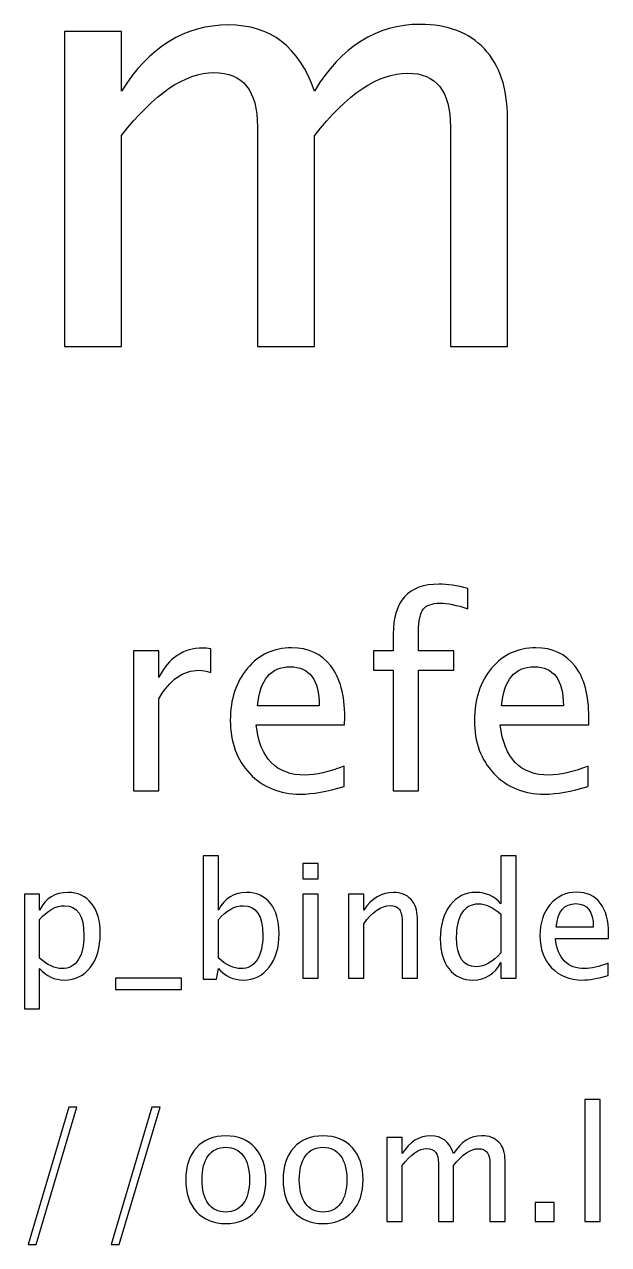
# Model space of a CAD drawing. Header units: centimetres. Extents: x -73 to 73, y -61 to 74.
# Drawn here: x -36.71 to -32.03, y 63.53 to 73.31 of the extents above; entities that cross this region are included whole.
import ezdxf

# ---------------------------------------------------------------- set-up
doc = ezdxf.new("R2010")
doc.units = ezdxf.units.CM
doc.header["$MEASUREMENT"] = 0
doc.layers.add('Layer 1', color=7, linetype='Continuous')

msp = doc.modelspace()

# ---------------------------------------------------------------- linework, layer by layer
at = {"layer": 'Layer 1'}
for points, knots in [([(-36.39032, 70.73294), (-36.39032, 70.73294), (-36.39032, 73.25707), (-36.39032, 73.25707), (-36.39032, 73.25707), (-36.39032, 73.25707), (-35.93312, 73.25707), (-35.93312, 73.25707), (-35.93312, 73.25707), (-35.93312, 73.25707), (-35.93312, 72.78002), (-35.93312, 72.78002), (-35.93312, 72.78002), (-35.71008, 73.13324), (-35.42433, 73.30945), (-35.07428, 73.30945), (-35.07428, 73.30945), (-34.73694, 73.30945), (-34.50754, 73.13324), (-34.38531, 72.78002), (-34.38531, 72.78002), (-34.16861, 73.13642), (-33.88604, 73.31422), (-33.53917, 73.31422), (-33.53917, 73.31422), (-33.31771, 73.31422), (-33.14547, 73.24913), (-33.02244, 73.11816), (-33.02244, 73.11816), (-32.89941, 72.98719), (-32.83749, 72.80383), (-32.83749, 72.56809), (-32.83749, 72.56809), (-32.83749, 72.56809), (-32.83749, 70.73294), (-32.83749, 70.73294), (-32.83749, 70.73294), (-32.83749, 70.73294), (-33.29469, 70.73294), (-33.29469, 70.73294), (-33.29469, 70.73294), (-33.29469, 70.73294), (-33.29469, 72.49268), (-33.29469, 72.49268), (-33.29469, 72.49268), (-33.29469, 72.78002), (-33.40899, 72.92369), (-33.63759, 72.92369), (-33.63759, 72.92369), (-33.87493, 72.92369), (-34.12416, 72.75621), (-34.38531, 72.42045), (-34.38531, 72.42045), (-34.38531, 72.42045), (-34.38531, 70.73294), (-34.38531, 70.73294), (-34.38531, 70.73294), (-34.38531, 70.73294), (-34.84251, 70.73294), (-34.84251, 70.73294), (-34.84251, 70.73294), (-34.84251, 70.73294), (-34.84251, 72.49427), (-34.84251, 72.49427), (-34.84251, 72.49427), (-34.84251, 72.78399), (-34.95839, 72.92845), (-35.19096, 72.92845), (-35.19096, 72.92845), (-35.42194, 72.92845), (-35.66959, 72.76018), (-35.93312, 72.42283), (-35.93312, 72.42283), (-35.93312, 72.42283), (-35.93312, 70.73294), (-35.93312, 70.73294), (-35.93312, 70.73294), (-35.93312, 70.73294), (-36.39032, 70.73294), (-36.39032, 70.73294)], [0, 0, 0, 0, 0.047619, 0.047619, 0.047619, 0.047619, 0.0952381, 0.0952381, 0.0952381, 0.0952381, 0.1428571, 0.1428571, 0.1428571, 0.1428571, 0.1904762, 0.1904762, 0.1904762, 0.1904762, 0.2380952, 0.2380952, 0.2380952, 0.2380952, 0.2857143, 0.2857143, 0.2857143, 0.2857143, 0.3333333, 0.3333333, 0.3333333, 0.3333333, 0.3809524, 0.3809524, 0.3809524, 0.3809524, 0.4285714, 0.4285714, 0.4285714, 0.4285714, 0.4761905, 0.4761905, 0.4761905, 0.4761905, 0.5238095, 0.5238095, 0.5238095, 0.5238095, 0.5714286, 0.5714286, 0.5714286, 0.5714286, 0.6190476, 0.6190476, 0.6190476, 0.6190476, 0.6666667, 0.6666667, 0.6666667, 0.6666667, 0.7142857, 0.7142857, 0.7142857, 0.7142857, 0.7619048, 0.7619048, 0.7619048, 0.7619048, 0.8095238, 0.8095238, 0.8095238, 0.8095238, 0.8571429, 0.8571429, 0.8571429, 0.8571429, 0.9047619, 0.9047619, 0.9047619, 0.9047619, 1, 1, 1, 1]), ([(-33.7535, 67.17044), (-33.7535, 67.17044), (-33.7535, 68.13987), (-33.7535, 68.13987), (-33.7535, 68.13987), (-33.7535, 68.13987), (-33.9126, 68.13987), (-33.9126, 68.13987), (-33.9126, 68.13987), (-33.9126, 68.13987), (-33.9126, 68.29228), (-33.9126, 68.29228), (-33.9126, 68.29228), (-33.9126, 68.29228), (-33.7535, 68.29228), (-33.7535, 68.29228), (-33.7535, 68.29228), (-33.7535, 68.29228), (-33.7535, 68.42668), (-33.7535, 68.42668), (-33.7535, 68.42668), (-33.7535, 68.69409), (-33.63144, 68.82779), (-33.38732, 68.82779), (-33.38732, 68.82779), (-33.31888, 68.82779), (-33.24127, 68.8165), (-33.15448, 68.79393), (-33.15448, 68.79393), (-33.15448, 68.79393), (-33.15448, 68.63094), (-33.15448, 68.63094), (-33.15448, 68.63094), (-33.24656, 68.66058), (-33.32029, 68.67539), (-33.37567, 68.67539), (-33.37567, 68.67539), (-33.44305, 68.67539), (-33.48892, 68.65952), (-33.51326, 68.62741), (-33.51326, 68.62741), (-33.53795, 68.59531), (-33.5503, 68.53569), (-33.5503, 68.44856), (-33.5503, 68.44856), (-33.5503, 68.44856), (-33.5503, 68.29228), (-33.5503, 68.29228), (-33.5503, 68.29228), (-33.5503, 68.29228), (-33.26843, 68.29228), (-33.26843, 68.29228), (-33.26843, 68.29228), (-33.26843, 68.29228), (-33.26843, 68.13987), (-33.26843, 68.13987), (-33.26843, 68.13987), (-33.26843, 68.13987), (-33.5503, 68.13987), (-33.5503, 68.13987), (-33.5503, 68.13987), (-33.5503, 68.13987), (-33.5503, 67.17044), (-33.5503, 67.17044), (-33.5503, 67.17044), (-33.5503, 67.17044), (-33.7535, 67.17044), (-33.7535, 67.17044)], [0, 0, 0, 0, 0.0555556, 0.0555556, 0.0555556, 0.0555556, 0.1111111, 0.1111111, 0.1111111, 0.1111111, 0.1666667, 0.1666667, 0.1666667, 0.1666667, 0.2222222, 0.2222222, 0.2222222, 0.2222222, 0.2777778, 0.2777778, 0.2777778, 0.2777778, 0.3333333, 0.3333333, 0.3333333, 0.3333333, 0.3888889, 0.3888889, 0.3888889, 0.3888889, 0.4444444, 0.4444444, 0.4444444, 0.4444444, 0.5, 0.5, 0.5, 0.5, 0.5555556, 0.5555556, 0.5555556, 0.5555556, 0.6111111, 0.6111111, 0.6111111, 0.6111111, 0.6666667, 0.6666667, 0.6666667, 0.6666667, 0.7222222, 0.7222222, 0.7222222, 0.7222222, 0.7777778, 0.7777778, 0.7777778, 0.7777778, 0.8333333, 0.8333333, 0.8333333, 0.8333333, 0.8888889, 0.8888889, 0.8888889, 0.8888889, 1, 1, 1, 1]), ([(-35.83701, 67.17044), (-35.83701, 67.17044), (-35.83701, 68.29228), (-35.83701, 68.29228), (-35.83701, 68.29228), (-35.83701, 68.29228), (-35.63381, 68.29228), (-35.63381, 68.29228), (-35.63381, 68.29228), (-35.63381, 68.29228), (-35.63381, 68.08026), (-35.63381, 68.08026), (-35.63381, 68.08026), (-35.55302, 68.23724), (-35.4359, 68.31556), (-35.28209, 68.31556), (-35.28209, 68.31556), (-35.26128, 68.31556), (-35.2394, 68.31379), (-35.21683, 68.31027), (-35.21683, 68.31027), (-35.21683, 68.31027), (-35.21683, 68.12012), (-35.21683, 68.12012), (-35.21683, 68.12012), (-35.2521, 68.13176), (-35.28315, 68.13776), (-35.30996, 68.13776), (-35.30996, 68.13776), (-35.43908, 68.13776), (-35.54703, 68.06156), (-35.63381, 67.90881), (-35.63381, 67.90881), (-35.63381, 67.90881), (-35.63381, 67.17044), (-35.63381, 67.17044), (-35.63381, 67.17044), (-35.63381, 67.17044), (-35.83701, 67.17044), (-35.83701, 67.17044)], [0, 0, 0, 0, 0.0909091, 0.0909091, 0.0909091, 0.0909091, 0.1818182, 0.1818182, 0.1818182, 0.1818182, 0.2727273, 0.2727273, 0.2727273, 0.2727273, 0.3636364, 0.3636364, 0.3636364, 0.3636364, 0.4545455, 0.4545455, 0.4545455, 0.4545455, 0.5454545, 0.5454545, 0.5454545, 0.5454545, 0.6363636, 0.6363636, 0.6363636, 0.6363636, 0.7272727, 0.7272727, 0.7272727, 0.7272727, 0.8181818, 0.8181818, 0.8181818, 0.8181818, 1, 1, 1, 1]), ([(-34.14756, 67.20642), (-34.28408, 67.1655), (-34.40085, 67.14504), (-34.49822, 67.14504), (-34.49822, 67.14504), (-34.66438, 67.14504), (-34.79949, 67.20007), (-34.90356, 67.30979), (-34.90356, 67.30979), (-35.00763, 67.4195), (-35.05984, 67.56167), (-35.05984, 67.73665), (-35.05984, 67.73665), (-35.05984, 67.90634), (-35.01398, 68.04568), (-34.9219, 68.15469), (-34.9219, 68.15469), (-34.82983, 68.26335), (-34.712, 68.31768), (-34.56842, 68.31768), (-34.56842, 68.31768), (-34.4326, 68.31768), (-34.32747, 68.26934), (-34.25339, 68.17268), (-34.25339, 68.17268), (-34.17931, 68.07602), (-34.14226, 67.93914), (-34.14226, 67.7617), (-34.14226, 67.7617), (-34.14226, 67.7617), (-34.14332, 67.69961), (-34.14332, 67.69961), (-34.14332, 67.69961), (-34.14332, 67.69961), (-34.85241, 67.69961), (-34.85241, 67.69961), (-34.85241, 67.69961), (-34.82277, 67.4315), (-34.69189, 67.29744), (-34.46012, 67.29744), (-34.46012, 67.29744), (-34.3751, 67.29744), (-34.27103, 67.32143), (-34.14756, 67.36941), (-34.14756, 67.36941), (-34.14756, 67.36941), (-34.14756, 67.20642), (-34.14756, 67.20642)], [0, 0, 0, 0, 0.0769231, 0.0769231, 0.0769231, 0.0769231, 0.1538462, 0.1538462, 0.1538462, 0.1538462, 0.2307692, 0.2307692, 0.2307692, 0.2307692, 0.3076923, 0.3076923, 0.3076923, 0.3076923, 0.3846154, 0.3846154, 0.3846154, 0.3846154, 0.4615385, 0.4615385, 0.4615385, 0.4615385, 0.5384615, 0.5384615, 0.5384615, 0.5384615, 0.6153846, 0.6153846, 0.6153846, 0.6153846, 0.6923077, 0.6923077, 0.6923077, 0.6923077, 0.7692308, 0.7692308, 0.7692308, 0.7692308, 0.8461538, 0.8461538, 0.8461538, 0.8461538, 1, 1, 1, 1]), ([(-32.18999, 67.20642), (-32.32651, 67.1655), (-32.44328, 67.14504), (-32.54065, 67.14504), (-32.54065, 67.14504), (-32.70681, 67.14504), (-32.84192, 67.20007), (-32.94599, 67.30979), (-32.94599, 67.30979), (-33.05006, 67.4195), (-33.10227, 67.56167), (-33.10227, 67.73665), (-33.10227, 67.73665), (-33.10227, 67.90634), (-33.05641, 68.04568), (-32.96433, 68.15469), (-32.96433, 68.15469), (-32.87226, 68.26335), (-32.75443, 68.31768), (-32.61085, 68.31768), (-32.61085, 68.31768), (-32.47503, 68.31768), (-32.3699, 68.26934), (-32.29582, 68.17268), (-32.29582, 68.17268), (-32.22174, 68.07602), (-32.18469, 67.93914), (-32.18469, 67.7617), (-32.18469, 67.7617), (-32.18469, 67.7617), (-32.18575, 67.69961), (-32.18575, 67.69961), (-32.18575, 67.69961), (-32.18575, 67.69961), (-32.89484, 67.69961), (-32.89484, 67.69961), (-32.89484, 67.69961), (-32.8652, 67.4315), (-32.73432, 67.29744), (-32.50255, 67.29744), (-32.50255, 67.29744), (-32.41753, 67.29744), (-32.31346, 67.32143), (-32.18999, 67.36941), (-32.18999, 67.36941), (-32.18999, 67.36941), (-32.18999, 67.20642), (-32.18999, 67.20642)], [0, 0, 0, 0, 0.0769231, 0.0769231, 0.0769231, 0.0769231, 0.1538462, 0.1538462, 0.1538462, 0.1538462, 0.2307692, 0.2307692, 0.2307692, 0.2307692, 0.3076923, 0.3076923, 0.3076923, 0.3076923, 0.3846154, 0.3846154, 0.3846154, 0.3846154, 0.4615385, 0.4615385, 0.4615385, 0.4615385, 0.5384615, 0.5384615, 0.5384615, 0.5384615, 0.6153846, 0.6153846, 0.6153846, 0.6153846, 0.6923077, 0.6923077, 0.6923077, 0.6923077, 0.7692308, 0.7692308, 0.7692308, 0.7692308, 0.8461538, 0.8461538, 0.8461538, 0.8461538, 1, 1, 1, 1]), ([(-34.84182, 67.85201), (-34.84182, 67.85201), (-34.34652, 67.85201), (-34.34652, 67.85201), (-34.34652, 67.85201), (-34.34652, 68.06085), (-34.42449, 68.16527), (-34.58006, 68.16527), (-34.58006, 68.16527), (-34.73669, 68.16527), (-34.82383, 68.06085), (-34.84182, 67.85201)], [0, 0, 0, 0, 0.25, 0.25, 0.25, 0.25, 0.5, 0.5, 0.5, 0.5, 1, 1, 1, 1]), ([(-32.88425, 67.85201), (-32.88425, 67.85201), (-32.38895, 67.85201), (-32.38895, 67.85201), (-32.38895, 67.85201), (-32.38895, 68.06085), (-32.46692, 68.16527), (-32.62249, 68.16527), (-32.62249, 68.16527), (-32.77912, 68.16527), (-32.86626, 68.06085), (-32.88425, 67.85201)], [0, 0, 0, 0, 0.25, 0.25, 0.25, 0.25, 0.5, 0.5, 0.5, 0.5, 1, 1, 1, 1]), ([(-35.27709, 65.66282), (-35.27709, 65.66282), (-35.27709, 66.64961), (-35.27709, 66.64961), (-35.27709, 66.64961), (-35.27709, 66.64961), (-35.15517, 66.64961), (-35.15517, 66.64961), (-35.15517, 66.64961), (-35.15517, 66.64961), (-35.15517, 66.21633), (-35.15517, 66.21633), (-35.15517, 66.21633), (-35.10522, 66.31052), (-35.03007, 66.35751), (-34.92996, 66.35751), (-34.92996, 66.35751), (-34.84889, 66.35751), (-34.78518, 66.32809), (-34.73861, 66.26903), (-34.73861, 66.26903), (-34.69204, 66.20998), (-34.66876, 66.12933), (-34.66876, 66.0271), (-34.66876, 66.0271), (-34.66876, 65.91576), (-34.69522, 65.8258), (-34.74792, 65.75765), (-34.74792, 65.75765), (-34.80063, 65.68928), (-34.87005, 65.6552), (-34.95599, 65.6552), (-34.95599, 65.6552), (-35.03579, 65.6552), (-35.10225, 65.68568), (-35.15517, 65.74685), (-35.15517, 65.74685), (-35.15517, 65.74685), (-35.16999, 65.66282), (-35.16999, 65.66282), (-35.16999, 65.66282), (-35.16999, 65.66282), (-35.27709, 65.66282), (-35.27709, 65.66282)], [0, 0, 0, 0, 0.0833333, 0.0833333, 0.0833333, 0.0833333, 0.1666667, 0.1666667, 0.1666667, 0.1666667, 0.25, 0.25, 0.25, 0.25, 0.3333333, 0.3333333, 0.3333333, 0.3333333, 0.4166667, 0.4166667, 0.4166667, 0.4166667, 0.5, 0.5, 0.5, 0.5, 0.5833333, 0.5833333, 0.5833333, 0.5833333, 0.6666667, 0.6666667, 0.6666667, 0.6666667, 0.75, 0.75, 0.75, 0.75, 0.8333333, 0.8333333, 0.8333333, 0.8333333, 1, 1, 1, 1]), ([(-32.88949, 65.67044), (-32.88949, 65.67044), (-32.88949, 65.79681), (-32.88949, 65.79681), (-32.88949, 65.79681), (-32.93923, 65.7024), (-33.01416, 65.6552), (-33.11428, 65.6552), (-33.11428, 65.6552), (-33.19556, 65.6552), (-33.25948, 65.68462), (-33.30605, 65.74368), (-33.30605, 65.74368), (-33.35262, 65.80273), (-33.3759, 65.88338), (-33.3759, 65.98561), (-33.3759, 65.98561), (-33.3759, 66.09737), (-33.34944, 66.18733), (-33.29674, 66.25549), (-33.29674, 66.25549), (-33.24382, 66.32343), (-33.17439, 66.35751), (-33.08824, 66.35751), (-33.08824, 66.35751), (-33.00845, 66.35751), (-32.94198, 66.32703), (-32.88949, 66.26586), (-32.88949, 66.26586), (-32.88949, 66.26586), (-32.88949, 66.64961), (-32.88949, 66.64961), (-32.88949, 66.64961), (-32.88949, 66.64961), (-32.76757, 66.64961), (-32.76757, 66.64961), (-32.76757, 66.64961), (-32.76757, 66.64961), (-32.76757, 65.67044), (-32.76757, 65.67044), (-32.76757, 65.67044), (-32.76757, 65.67044), (-32.88949, 65.67044), (-32.88949, 65.67044)], [0, 0, 0, 0, 0.0833333, 0.0833333, 0.0833333, 0.0833333, 0.1666667, 0.1666667, 0.1666667, 0.1666667, 0.25, 0.25, 0.25, 0.25, 0.3333333, 0.3333333, 0.3333333, 0.3333333, 0.4166667, 0.4166667, 0.4166667, 0.4166667, 0.5, 0.5, 0.5, 0.5, 0.5833333, 0.5833333, 0.5833333, 0.5833333, 0.6666667, 0.6666667, 0.6666667, 0.6666667, 0.75, 0.75, 0.75, 0.75, 0.8333333, 0.8333333, 0.8333333, 0.8333333, 1, 1, 1, 1]), ([(-34.47784, 66.46673), (-34.47784, 66.46673), (-34.47784, 66.58865), (-34.47784, 66.58865), (-34.47784, 66.58865), (-34.47784, 66.58865), (-34.35592, 66.58865), (-34.35592, 66.58865), (-34.35592, 66.58865), (-34.35592, 66.58865), (-34.35592, 66.46673), (-34.35592, 66.46673), (-34.35592, 66.46673), (-34.35592, 66.46673), (-34.47784, 66.46673), (-34.47784, 66.46673)], [0, 0, 0, 0, 0.2, 0.2, 0.2, 0.2, 0.4, 0.4, 0.4, 0.4, 0.6, 0.6, 0.6, 0.6, 1, 1, 1, 1]), ([(-36.71134, 65.42533), (-36.71134, 65.42533), (-36.71134, 66.34354), (-36.71134, 66.34354), (-36.71134, 66.34354), (-36.71134, 66.34354), (-36.58942, 66.34354), (-36.58942, 66.34354), (-36.58942, 66.34354), (-36.58942, 66.34354), (-36.58942, 66.21633), (-36.58942, 66.21633), (-36.58942, 66.21633), (-36.53947, 66.31052), (-36.46432, 66.35751), (-36.36421, 66.35751), (-36.36421, 66.35751), (-36.28314, 66.35751), (-36.21943, 66.32809), (-36.17286, 66.26903), (-36.17286, 66.26903), (-36.12629, 66.20998), (-36.10301, 66.12933), (-36.10301, 66.0271), (-36.10301, 66.0271), (-36.10301, 65.91576), (-36.12947, 65.8258), (-36.18217, 65.75765), (-36.18217, 65.75765), (-36.23488, 65.68928), (-36.3043, 65.6552), (-36.39024, 65.6552), (-36.39024, 65.6552), (-36.47004, 65.6552), (-36.5365, 65.68568), (-36.58942, 65.74685), (-36.58942, 65.74685), (-36.58942, 65.74685), (-36.58942, 65.42533), (-36.58942, 65.42533), (-36.58942, 65.42533), (-36.58942, 65.42533), (-36.71134, 65.42533), (-36.71134, 65.42533)], [0, 0, 0, 0, 0.0833333, 0.0833333, 0.0833333, 0.0833333, 0.1666667, 0.1666667, 0.1666667, 0.1666667, 0.25, 0.25, 0.25, 0.25, 0.3333333, 0.3333333, 0.3333333, 0.3333333, 0.4166667, 0.4166667, 0.4166667, 0.4166667, 0.5, 0.5, 0.5, 0.5, 0.5833333, 0.5833333, 0.5833333, 0.5833333, 0.6666667, 0.6666667, 0.6666667, 0.6666667, 0.75, 0.75, 0.75, 0.75, 0.8333333, 0.8333333, 0.8333333, 0.8333333, 1, 1, 1, 1]), ([(-34.47784, 65.67044), (-34.47784, 65.67044), (-34.47784, 66.34354), (-34.47784, 66.34354), (-34.47784, 66.34354), (-34.47784, 66.34354), (-34.35592, 66.34354), (-34.35592, 66.34354), (-34.35592, 66.34354), (-34.35592, 66.34354), (-34.35592, 65.67044), (-34.35592, 65.67044), (-34.35592, 65.67044), (-34.35592, 65.67044), (-34.47784, 65.67044), (-34.47784, 65.67044)], [0, 0, 0, 0, 0.2, 0.2, 0.2, 0.2, 0.4, 0.4, 0.4, 0.4, 0.6, 0.6, 0.6, 0.6, 1, 1, 1, 1]), ([(-34.11081, 65.67044), (-34.11081, 65.67044), (-34.11081, 66.34354), (-34.11081, 66.34354), (-34.11081, 66.34354), (-34.11081, 66.34354), (-33.98889, 66.34354), (-33.98889, 66.34354), (-33.98889, 66.34354), (-33.98889, 66.34354), (-33.98889, 66.21633), (-33.98889, 66.21633), (-33.98889, 66.21633), (-33.92433, 66.31052), (-33.84517, 66.35751), (-33.75161, 66.35751), (-33.75161, 66.35751), (-33.69277, 66.35751), (-33.64599, 66.3391), (-33.61149, 66.30205), (-33.61149, 66.30205), (-33.57699, 66.26522), (-33.55963, 66.21548), (-33.55963, 66.15325), (-33.55963, 66.15325), (-33.55963, 66.15325), (-33.55963, 65.67044), (-33.55963, 65.67044), (-33.55963, 65.67044), (-33.55963, 65.67044), (-33.68155, 65.67044), (-33.68155, 65.67044), (-33.68155, 65.67044), (-33.68155, 65.67044), (-33.68155, 66.11346), (-33.68155, 66.11346), (-33.68155, 66.11346), (-33.68155, 66.16341), (-33.68896, 66.19897), (-33.70356, 66.22014), (-33.70356, 66.22014), (-33.71838, 66.24152), (-33.74272, 66.2521), (-33.7768, 66.2521), (-33.7768, 66.2521), (-33.85173, 66.2521), (-33.92243, 66.20321), (-33.98889, 66.10542), (-33.98889, 66.10542), (-33.98889, 66.10542), (-33.98889, 65.67044), (-33.98889, 65.67044), (-33.98889, 65.67044), (-33.98889, 65.67044), (-34.11081, 65.67044), (-34.11081, 65.67044)], [0, 0, 0, 0, 0.0666667, 0.0666667, 0.0666667, 0.0666667, 0.1333333, 0.1333333, 0.1333333, 0.1333333, 0.2, 0.2, 0.2, 0.2, 0.2666667, 0.2666667, 0.2666667, 0.2666667, 0.3333333, 0.3333333, 0.3333333, 0.3333333, 0.4, 0.4, 0.4, 0.4, 0.4666667, 0.4666667, 0.4666667, 0.4666667, 0.5333333, 0.5333333, 0.5333333, 0.5333333, 0.6, 0.6, 0.6, 0.6, 0.6666667, 0.6666667, 0.6666667, 0.6666667, 0.7333333, 0.7333333, 0.7333333, 0.7333333, 0.8, 0.8, 0.8, 0.8, 0.8666667, 0.8666667, 0.8666667, 0.8666667, 1, 1, 1, 1]), ([(-32.02928, 65.69203), (-32.11119, 65.66748), (-32.18126, 65.6552), (-32.23968, 65.6552), (-32.23968, 65.6552), (-32.33937, 65.6552), (-32.42044, 65.68822), (-32.48288, 65.75405), (-32.48288, 65.75405), (-32.54532, 65.81988), (-32.57665, 65.90518), (-32.57665, 66.01017), (-32.57665, 66.01017), (-32.57665, 66.11198), (-32.54913, 66.19559), (-32.49389, 66.26099), (-32.49389, 66.26099), (-32.43864, 66.32618), (-32.36795, 66.35878), (-32.2818, 66.35878), (-32.2818, 66.35878), (-32.20031, 66.35878), (-32.13723, 66.32978), (-32.09278, 66.27179), (-32.09278, 66.27179), (-32.04833, 66.21379), (-32.0261, 66.13166), (-32.0261, 66.02519), (-32.0261, 66.02519), (-32.0261, 66.02519), (-32.02674, 65.98794), (-32.02674, 65.98794), (-32.02674, 65.98794), (-32.02674, 65.98794), (-32.45219, 65.98794), (-32.45219, 65.98794), (-32.45219, 65.98794), (-32.43441, 65.82707), (-32.35588, 65.74664), (-32.21682, 65.74664), (-32.21682, 65.74664), (-32.1658, 65.74664), (-32.10336, 65.76103), (-32.02928, 65.78982), (-32.02928, 65.78982), (-32.02928, 65.78982), (-32.02928, 65.69203), (-32.02928, 65.69203)], [0, 0, 0, 0, 0.0769231, 0.0769231, 0.0769231, 0.0769231, 0.1538462, 0.1538462, 0.1538462, 0.1538462, 0.2307692, 0.2307692, 0.2307692, 0.2307692, 0.3076923, 0.3076923, 0.3076923, 0.3076923, 0.3846154, 0.3846154, 0.3846154, 0.3846154, 0.4615385, 0.4615385, 0.4615385, 0.4615385, 0.5384615, 0.5384615, 0.5384615, 0.5384615, 0.6153846, 0.6153846, 0.6153846, 0.6153846, 0.6923077, 0.6923077, 0.6923077, 0.6923077, 0.7692308, 0.7692308, 0.7692308, 0.7692308, 0.8461538, 0.8461538, 0.8461538, 0.8461538, 1, 1, 1, 1]), ([(-36.58942, 65.83088), (-36.52655, 65.77479), (-36.46665, 65.74664), (-36.40971, 65.74664), (-36.40971, 65.74664), (-36.35362, 65.74664), (-36.31023, 65.77014), (-36.27975, 65.81691), (-36.27975, 65.81691), (-36.24906, 65.86369), (-36.23382, 65.92952), (-36.23382, 66.01461), (-36.23382, 66.01461), (-36.23382, 66.17209), (-36.28589, 66.25083), (-36.39003, 66.25083), (-36.39003, 66.25083), (-36.45819, 66.25083), (-36.52465, 66.214), (-36.58942, 66.14013), (-36.58942, 66.14013), (-36.58942, 66.14013), (-36.58942, 65.83088), (-36.58942, 65.83088)], [0, 0, 0, 0, 0.1428571, 0.1428571, 0.1428571, 0.1428571, 0.2857143, 0.2857143, 0.2857143, 0.2857143, 0.4285714, 0.4285714, 0.4285714, 0.4285714, 0.5714286, 0.5714286, 0.5714286, 0.5714286, 0.7142857, 0.7142857, 0.7142857, 0.7142857, 1, 1, 1, 1]), ([(-35.15517, 65.83088), (-35.0923, 65.77479), (-35.0324, 65.74664), (-34.97546, 65.74664), (-34.97546, 65.74664), (-34.91937, 65.74664), (-34.87598, 65.77014), (-34.8455, 65.81691), (-34.8455, 65.81691), (-34.81481, 65.86369), (-34.79957, 65.92952), (-34.79957, 66.01461), (-34.79957, 66.01461), (-34.79957, 66.17209), (-34.85164, 66.25083), (-34.95578, 66.25083), (-34.95578, 66.25083), (-35.02394, 66.25083), (-35.0904, 66.214), (-35.15517, 66.14013), (-35.15517, 66.14013), (-35.15517, 66.14013), (-35.15517, 65.83088), (-35.15517, 65.83088)], [0, 0, 0, 0, 0.1428571, 0.1428571, 0.1428571, 0.1428571, 0.2857143, 0.2857143, 0.2857143, 0.2857143, 0.4285714, 0.4285714, 0.4285714, 0.4285714, 0.5714286, 0.5714286, 0.5714286, 0.5714286, 0.7142857, 0.7142857, 0.7142857, 0.7142857, 1, 1, 1, 1]), ([(-32.88949, 66.18246), (-32.95278, 66.23813), (-33.01268, 66.26607), (-33.06941, 66.26607), (-33.06941, 66.26607), (-33.12529, 66.26607), (-33.16847, 66.24279), (-33.19916, 66.19601), (-33.19916, 66.19601), (-33.22985, 66.14944), (-33.24509, 66.0834), (-33.24509, 65.99789), (-33.24509, 65.99789), (-33.24509, 65.84062), (-33.19302, 65.76188), (-33.08867, 65.76188), (-33.08867, 65.76188), (-33.02093, 65.76188), (-32.95447, 65.79892), (-32.88949, 65.87279), (-32.88949, 65.87279), (-32.88949, 65.87279), (-32.88949, 66.18246), (-32.88949, 66.18246)], [0, 0, 0, 0, 0.1428571, 0.1428571, 0.1428571, 0.1428571, 0.2857143, 0.2857143, 0.2857143, 0.2857143, 0.4285714, 0.4285714, 0.4285714, 0.4285714, 0.5714286, 0.5714286, 0.5714286, 0.5714286, 0.7142857, 0.7142857, 0.7142857, 0.7142857, 1, 1, 1, 1]), ([(-32.44584, 66.07938), (-32.44584, 66.07938), (-32.14866, 66.07938), (-32.14866, 66.07938), (-32.14866, 66.07938), (-32.14866, 66.20469), (-32.19544, 66.26734), (-32.28878, 66.26734), (-32.28878, 66.26734), (-32.38276, 66.26734), (-32.43504, 66.20469), (-32.44584, 66.07938)], [0, 0, 0, 0, 0.25, 0.25, 0.25, 0.25, 0.5, 0.5, 0.5, 0.5, 1, 1, 1, 1]), ([(-35.98067, 65.579), (-35.98067, 65.579), (-35.98067, 65.67044), (-35.98067, 65.67044), (-35.98067, 65.67044), (-35.98067, 65.67044), (-35.45235, 65.67044), (-35.45235, 65.67044), (-35.45235, 65.67044), (-35.45235, 65.67044), (-35.45235, 65.579), (-35.45235, 65.579), (-35.45235, 65.579), (-35.45235, 65.579), (-35.98067, 65.579), (-35.98067, 65.579)], [0, 0, 0, 0, 0.2, 0.2, 0.2, 0.2, 0.4, 0.4, 0.4, 0.4, 0.6, 0.6, 0.6, 0.6, 1, 1, 1, 1]), ([(-32.21628, 63.71887), (-32.21628, 63.71887), (-32.21628, 64.69804), (-32.21628, 64.69804), (-32.21628, 64.69804), (-32.21628, 64.69804), (-32.09436, 64.69804), (-32.09436, 64.69804), (-32.09436, 64.69804), (-32.09436, 64.69804), (-32.09436, 63.71887), (-32.09436, 63.71887), (-32.09436, 63.71887), (-32.09436, 63.71887), (-32.21628, 63.71887), (-32.21628, 63.71887)], [0, 0, 0, 0, 0.2, 0.2, 0.2, 0.2, 0.4, 0.4, 0.4, 0.4, 0.6, 0.6, 0.6, 0.6, 1, 1, 1, 1]), ([(-36.68074, 63.53472), (-36.68074, 63.53472), (-36.35414, 64.63708), (-36.35414, 64.63708), (-36.35414, 64.63708), (-36.35414, 64.63708), (-36.28958, 64.63708), (-36.28958, 64.63708), (-36.28958, 64.63708), (-36.28958, 64.63708), (-36.61618, 63.53472), (-36.61618, 63.53472), (-36.61618, 63.53472), (-36.61618, 63.53472), (-36.68074, 63.53472), (-36.68074, 63.53472)], [0, 0, 0, 0, 0.2, 0.2, 0.2, 0.2, 0.4, 0.4, 0.4, 0.4, 0.6, 0.6, 0.6, 0.6, 1, 1, 1, 1]), ([(-36.01484, 63.53472), (-36.01484, 63.53472), (-35.68824, 64.63708), (-35.68824, 64.63708), (-35.68824, 64.63708), (-35.68824, 64.63708), (-35.62368, 64.63708), (-35.62368, 64.63708), (-35.62368, 64.63708), (-35.62368, 64.63708), (-35.95028, 63.53472), (-35.95028, 63.53472), (-35.95028, 63.53472), (-35.95028, 63.53472), (-36.01484, 63.53472), (-36.01484, 63.53472)], [0, 0, 0, 0, 0.2, 0.2, 0.2, 0.2, 0.4, 0.4, 0.4, 0.4, 0.6, 0.6, 0.6, 0.6, 1, 1, 1, 1]), ([(-35.09621, 63.70363), (-35.19506, 63.70363), (-35.27337, 63.73517), (-35.33095, 63.79825), (-35.33095, 63.79825), (-35.38873, 63.86132), (-35.41752, 63.94705), (-35.41752, 64.05521), (-35.41752, 64.05521), (-35.41752, 64.16316), (-35.38873, 64.24867), (-35.33095, 64.31154), (-35.33095, 64.31154), (-35.27337, 64.3744), (-35.19506, 64.40594), (-35.09621, 64.40594), (-35.09621, 64.40594), (-34.99736, 64.40594), (-34.91904, 64.3744), (-34.86147, 64.31154), (-34.86147, 64.31154), (-34.80369, 64.24867), (-34.7749, 64.16316), (-34.7749, 64.05521), (-34.7749, 64.05521), (-34.7749, 63.94705), (-34.80369, 63.86132), (-34.86147, 63.79825), (-34.86147, 63.79825), (-34.91904, 63.73517), (-34.99736, 63.70363), (-35.09621, 63.70363)], [0, 0, 0, 0, 0.1111111, 0.1111111, 0.1111111, 0.1111111, 0.2222222, 0.2222222, 0.2222222, 0.2222222, 0.3333333, 0.3333333, 0.3333333, 0.3333333, 0.4444444, 0.4444444, 0.4444444, 0.4444444, 0.5555556, 0.5555556, 0.5555556, 0.5555556, 0.6666667, 0.6666667, 0.6666667, 0.6666667, 0.7777778, 0.7777778, 0.7777778, 0.7777778, 1, 1, 1, 1]), ([(-34.31601, 63.70363), (-34.41486, 63.70363), (-34.49317, 63.73517), (-34.55075, 63.79825), (-34.55075, 63.79825), (-34.60853, 63.86132), (-34.63732, 63.94705), (-34.63732, 64.05521), (-34.63732, 64.05521), (-34.63732, 64.16316), (-34.60853, 64.24867), (-34.55075, 64.31154), (-34.55075, 64.31154), (-34.49317, 64.3744), (-34.41486, 64.40594), (-34.31601, 64.40594), (-34.31601, 64.40594), (-34.21716, 64.40594), (-34.13884, 64.3744), (-34.08127, 64.31154), (-34.08127, 64.31154), (-34.02349, 64.24867), (-33.9947, 64.16316), (-33.9947, 64.05521), (-33.9947, 64.05521), (-33.9947, 63.94705), (-34.02349, 63.86132), (-34.08127, 63.79825), (-34.08127, 63.79825), (-34.13884, 63.73517), (-34.21716, 63.70363), (-34.31601, 63.70363)], [0, 0, 0, 0, 0.1111111, 0.1111111, 0.1111111, 0.1111111, 0.2222222, 0.2222222, 0.2222222, 0.2222222, 0.3333333, 0.3333333, 0.3333333, 0.3333333, 0.4444444, 0.4444444, 0.4444444, 0.4444444, 0.5555556, 0.5555556, 0.5555556, 0.5555556, 0.6666667, 0.6666667, 0.6666667, 0.6666667, 0.7777778, 0.7777778, 0.7777778, 0.7777778, 1, 1, 1, 1]), ([(-33.80378, 63.71887), (-33.80378, 63.71887), (-33.80378, 64.39197), (-33.80378, 64.39197), (-33.80378, 64.39197), (-33.80378, 64.39197), (-33.68186, 64.39197), (-33.68186, 64.39197), (-33.68186, 64.39197), (-33.68186, 64.39197), (-33.68186, 64.26476), (-33.68186, 64.26476), (-33.68186, 64.26476), (-33.62238, 64.35895), (-33.54618, 64.40594), (-33.45284, 64.40594), (-33.45284, 64.40594), (-33.36288, 64.40594), (-33.30171, 64.35895), (-33.26911, 64.26476), (-33.26911, 64.26476), (-33.21132, 64.3598), (-33.13597, 64.40721), (-33.04347, 64.40721), (-33.04347, 64.40721), (-32.98442, 64.40721), (-32.93849, 64.38985), (-32.90568, 64.35493), (-32.90568, 64.35493), (-32.87287, 64.32), (-32.85636, 64.27111), (-32.85636, 64.20824), (-32.85636, 64.20824), (-32.85636, 64.20824), (-32.85636, 63.71887), (-32.85636, 63.71887), (-32.85636, 63.71887), (-32.85636, 63.71887), (-32.97828, 63.71887), (-32.97828, 63.71887), (-32.97828, 63.71887), (-32.97828, 63.71887), (-32.97828, 64.18814), (-32.97828, 64.18814), (-32.97828, 64.18814), (-32.97828, 64.26476), (-33.00876, 64.30307), (-33.06972, 64.30307), (-33.06972, 64.30307), (-33.13301, 64.30307), (-33.19947, 64.25841), (-33.26911, 64.16887), (-33.26911, 64.16887), (-33.26911, 64.16887), (-33.26911, 63.71887), (-33.26911, 63.71887), (-33.26911, 63.71887), (-33.26911, 63.71887), (-33.39103, 63.71887), (-33.39103, 63.71887), (-33.39103, 63.71887), (-33.39103, 63.71887), (-33.39103, 64.18856), (-33.39103, 64.18856), (-33.39103, 64.18856), (-33.39103, 64.26582), (-33.42193, 64.30434), (-33.48395, 64.30434), (-33.48395, 64.30434), (-33.54555, 64.30434), (-33.61159, 64.25947), (-33.68186, 64.16951), (-33.68186, 64.16951), (-33.68186, 64.16951), (-33.68186, 63.71887), (-33.68186, 63.71887), (-33.68186, 63.71887), (-33.68186, 63.71887), (-33.80378, 63.71887), (-33.80378, 63.71887)], [0, 0, 0, 0, 0.047619, 0.047619, 0.047619, 0.047619, 0.0952381, 0.0952381, 0.0952381, 0.0952381, 0.1428571, 0.1428571, 0.1428571, 0.1428571, 0.1904762, 0.1904762, 0.1904762, 0.1904762, 0.2380952, 0.2380952, 0.2380952, 0.2380952, 0.2857143, 0.2857143, 0.2857143, 0.2857143, 0.3333333, 0.3333333, 0.3333333, 0.3333333, 0.3809524, 0.3809524, 0.3809524, 0.3809524, 0.4285714, 0.4285714, 0.4285714, 0.4285714, 0.4761905, 0.4761905, 0.4761905, 0.4761905, 0.5238095, 0.5238095, 0.5238095, 0.5238095, 0.5714286, 0.5714286, 0.5714286, 0.5714286, 0.6190476, 0.6190476, 0.6190476, 0.6190476, 0.6666667, 0.6666667, 0.6666667, 0.6666667, 0.7142857, 0.7142857, 0.7142857, 0.7142857, 0.7619048, 0.7619048, 0.7619048, 0.7619048, 0.8095238, 0.8095238, 0.8095238, 0.8095238, 0.8571429, 0.8571429, 0.8571429, 0.8571429, 0.9047619, 0.9047619, 0.9047619, 0.9047619, 1, 1, 1, 1]), ([(-35.09642, 63.79507), (-35.0361, 63.79507), (-34.98911, 63.81772), (-34.95566, 63.86323), (-34.95566, 63.86323), (-34.92243, 63.90852), (-34.90571, 63.97266), (-34.90571, 64.05521), (-34.90571, 64.05521), (-34.90571, 64.13755), (-34.92243, 64.20147), (-34.95566, 64.24677), (-34.95566, 64.24677), (-34.98911, 64.29185), (-35.0361, 64.3145), (-35.09642, 64.3145), (-35.09642, 64.3145), (-35.15696, 64.3145), (-35.20395, 64.29185), (-35.23697, 64.24677), (-35.23697, 64.24677), (-35.2702, 64.20147), (-35.28671, 64.13755), (-35.28671, 64.05521), (-35.28671, 64.05521), (-35.28671, 63.97266), (-35.2702, 63.90852), (-35.23697, 63.86323), (-35.23697, 63.86323), (-35.20395, 63.81772), (-35.15696, 63.79507), (-35.09642, 63.79507)], [0, 0, 0, 0, 0.1111111, 0.1111111, 0.1111111, 0.1111111, 0.2222222, 0.2222222, 0.2222222, 0.2222222, 0.3333333, 0.3333333, 0.3333333, 0.3333333, 0.4444444, 0.4444444, 0.4444444, 0.4444444, 0.5555556, 0.5555556, 0.5555556, 0.5555556, 0.6666667, 0.6666667, 0.6666667, 0.6666667, 0.7777778, 0.7777778, 0.7777778, 0.7777778, 1, 1, 1, 1]), ([(-34.31622, 63.79507), (-34.2559, 63.79507), (-34.20891, 63.81772), (-34.17546, 63.86323), (-34.17546, 63.86323), (-34.14223, 63.90852), (-34.12551, 63.97266), (-34.12551, 64.05521), (-34.12551, 64.05521), (-34.12551, 64.13755), (-34.14223, 64.20147), (-34.17546, 64.24677), (-34.17546, 64.24677), (-34.20891, 64.29185), (-34.2559, 64.3145), (-34.31622, 64.3145), (-34.31622, 64.3145), (-34.37676, 64.3145), (-34.42375, 64.29185), (-34.45677, 64.24677), (-34.45677, 64.24677), (-34.49, 64.20147), (-34.50651, 64.13755), (-34.50651, 64.05521), (-34.50651, 64.05521), (-34.50651, 63.97266), (-34.49, 63.90852), (-34.45677, 63.86323), (-34.45677, 63.86323), (-34.42375, 63.81772), (-34.37676, 63.79507), (-34.31622, 63.79507)], [0, 0, 0, 0, 0.1111111, 0.1111111, 0.1111111, 0.1111111, 0.2222222, 0.2222222, 0.2222222, 0.2222222, 0.3333333, 0.3333333, 0.3333333, 0.3333333, 0.4444444, 0.4444444, 0.4444444, 0.4444444, 0.5555556, 0.5555556, 0.5555556, 0.5555556, 0.6666667, 0.6666667, 0.6666667, 0.6666667, 0.7777778, 0.7777778, 0.7777778, 0.7777778, 1, 1, 1, 1]), ([(-32.61548, 63.71887), (-32.61548, 63.71887), (-32.61548, 63.87254), (-32.61548, 63.87254), (-32.61548, 63.87254), (-32.61548, 63.87254), (-32.46181, 63.87254), (-32.46181, 63.87254), (-32.46181, 63.87254), (-32.46181, 63.87254), (-32.46181, 63.71887), (-32.46181, 63.71887), (-32.46181, 63.71887), (-32.46181, 63.71887), (-32.61548, 63.71887), (-32.61548, 63.71887)], [0, 0, 0, 0, 0.2, 0.2, 0.2, 0.2, 0.4, 0.4, 0.4, 0.4, 0.6, 0.6, 0.6, 0.6, 1, 1, 1, 1])]:
    msp.add_open_spline(points, degree=3, knots=knots, dxfattribs=at)

doc.saveas('drawing.dxf')
